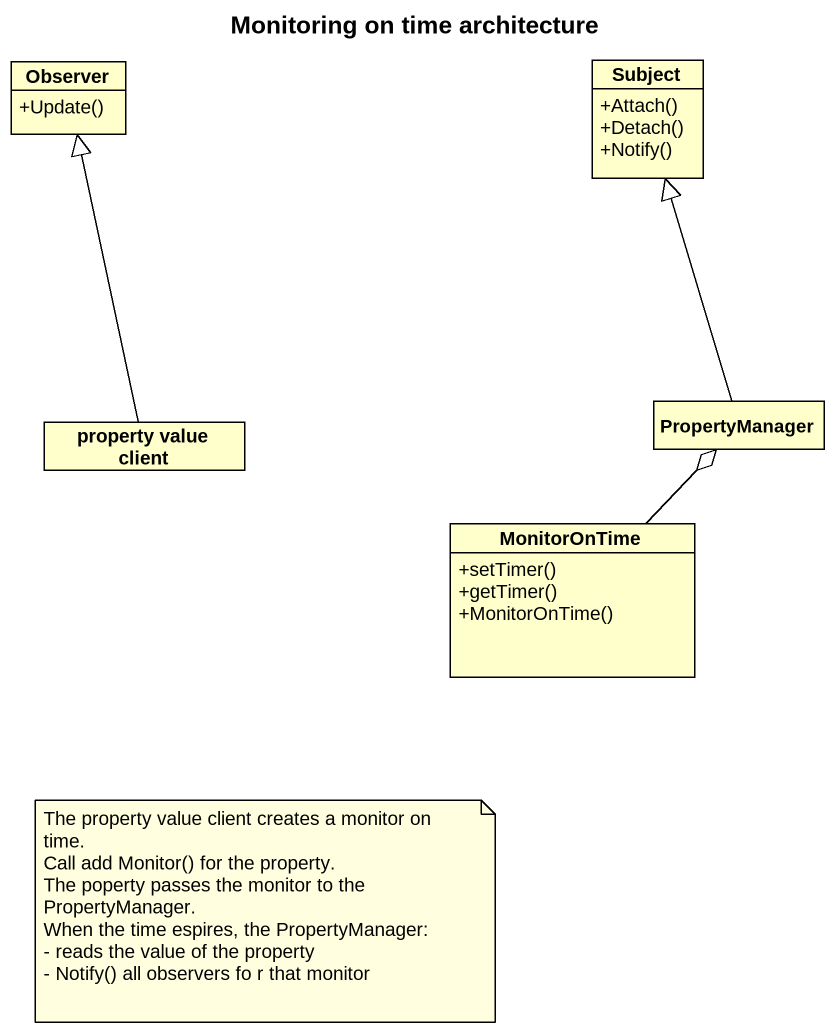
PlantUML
@startuml
title Monitoring on time architecture
hide circle
hide empty members
skinparam classAttributeIconSize 0
class Observer #FFFFCC {
  +Update()
}
class Subject #FFFFCC {
  +Attach()
  +Detach()
  +Notify()
}
class "property value client" as property_value_client #FFFFCC
class PropertyManager #FFFFCC
class MonitorOnTime #FFFFCC {
  +setTimer()
  +getTimer()
  +MonitorOnTime()
}
property_value_client -up-|> Observer
PropertyManager -up-|> Subject
PropertyManager o-- MonitorOnTime
note as N1
  The property value client creates a monitor on time.
  Call add Monitor() for the property.
  The poperty passes the monitor to the PropertyManager.
  When the time espires, the PropertyManager:
  - reads the value of the property
  - Notify() all observers fo r that monitor
end note
@enduml
